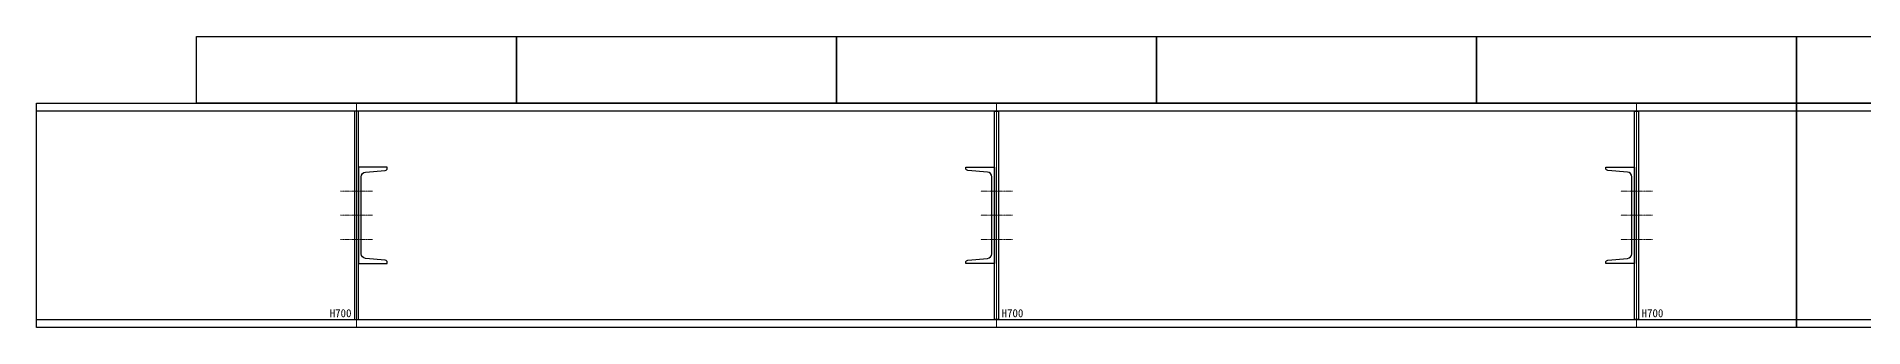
# Model space of a CAD drawing. Extents: x 146707 to 337808, y -286669 to -179901.
# Drawn here: x 173931 to 179641, y -238350 to -237442 of the extents above; entities that cross this region are included whole.
import ezdxf

# ---------------------------------------------------------------- set-up
doc = ezdxf.new("R2010")
doc.units = 0
doc.linetypes.add('CENTER', pattern=[2, 1.25, -0.25, 0.25, -0.25])
doc.layers.get('0').update_dxf_attribs({"linetype": 'CONTINUOUS'})
doc.layers.get('Defpoints').update_dxf_attribs({"linetype": 'CONTINUOUS', "true_color": 0x5f994c})
doc.layers.add('D-BMK', color=2, linetype='CENTER', lineweight=13)
for name, color, linetype in [('D-STR-FUKKOUBAN', 1, 'CONTINUOUS'), ('D-STR-STF', 7, 'CONTINUOUS'), ('D-STR-SYUKETA', 1, 'CONTINUOUS'), ('D-STR-TAIKEIKOU', 1, 'CONTINUOUS'), ('D-STR-UKEKETA', 1, 'CONTINUOUS')]:
    doc.layers.add(name, color=color, linetype=linetype)
doc.styles.add('ＭＳ ゴシック', font='')
doc.styles.get('ＭＳ ゴシック').set_extended_font_data('MS Gothic')

# ---------------------------------------------------------------- blocks, each defined once
blk = doc.blocks.new('C300X90X9X13')
at = {"color": 0, "linetype": 'ByBlock', "lineweight": -2}
blk.add_lwpolyline([(21.8, 15.4), (83.6, 10, -0.388879), (90, 3), (90, 0), (0, 0), (0, 300), (90, 300), (90, 297, -0.388879), (83.6, 290), (21.8, 284.6, 0.388879), (9, 270.6), (9, 29.4, 0.388879)], format="xyb", close=True, dxfattribs=at)
blk = doc.blocks.new('*U351')
at = {"layer": 'D-BMK'}
blk.add_line((0, -700), (0, 0), dxfattribs=at)
at = {"layer": 'D-BMK', "linetype": 'CENTER', "ltscale": 2}
for p, q in [((50.1, -275), (-49.9, -275)), ((50.1, -350), (-49.9, -350)), ((50.1, -425), (-49.9, -425))]:
    blk.add_line(p, q, dxfattribs=at)
at = {"layer": 'D-STR-STF', "color": 0}
blk.add_lwpolyline([(-6, -25), (6, -25), (6, -675), (-6, -675)], close=True, dxfattribs=at)
at = {"layer": 'D-STR-TAIKEIKOU', "rotation": 180}
blk.add_blockref('C300X90X9X13', (-6, -200), dxfattribs=at)
at = {"layer": 'Defpoints', "insert": (15.8, -668.5), "char_height": 25, "attachment_point": 7, "style": 'ＭＳ ゴシック'}
blk.add_mtext('\\A1;H700', dxfattribs=at)
blk = doc.blocks.new('*U349')
at = {"layer": 'D-STR-SYUKETA', "linetype": 'Continuous'}
for points in [[(0, 350), (5500, 350), (5500, -350), (0, -350)], [(0, 326), (5500, 326), (5500, -326), (0, -326)]]:
    blk.add_lwpolyline(points, close=True, dxfattribs=at)
blk = doc.blocks.new('*U348')
at = {"layer": 'D-STR-SYUKETA', "linetype": 'Continuous'}
for points in [[(0, 350), (5000, 350), (5000, -350), (0, -350)], [(0, 326), (5000, 326), (5000, -326), (0, -326)]]:
    blk.add_lwpolyline(points, close=True, dxfattribs=at)
blk = doc.blocks.new('*U354')
at = {"layer": 'D-STR-FUKKOUBAN'}
for points in [[(0, 0), (1000, 0), (1000, -208), (0, -208)], [(1000, 0), (2000, 0), (2000, -208), (1000, -208)], [(2000, 0), (3000, 0), (3000, -208), (2000, -208)], [(3000, 0), (4000, 0), (4000, -208), (3000, -208)], [(4000, 0), (5000, 0), (5000, -208), (4000, -208)]]:
    blk.add_lwpolyline(points, close=True, dxfattribs=at)
blk = doc.blocks.new('*U352')
at = {"layer": 'D-BMK'}
blk.add_line((-0.2, -700), (-0.2, 0), dxfattribs=at)
at = {"layer": 'D-BMK', "linetype": 'CENTER', "ltscale": 2}
for p, q in [((-50.1, -275), (49.9, -275)), ((-50.1, -350), (49.9, -350)), ((-50.1, -425), (49.9, -425))]:
    blk.add_line(p, q, dxfattribs=at)
at = {"layer": 'D-STR-STF', "color": 0}
blk.add_lwpolyline([(6, -25), (-6, -25), (-6, -675), (6, -675)], close=True, dxfattribs=at)
at = {"layer": 'D-STR-TAIKEIKOU', "xscale": -1, "rotation": 180}
blk.add_blockref('C300X90X9X13', (6, -200), dxfattribs=at)
at = {"layer": 'Defpoints', "insert": (-15.8, -668.5), "char_height": 25, "attachment_point": 9, "style": 'ＭＳ ゴシック'}
blk.add_mtext('\\A1;H700', dxfattribs=at)

msp = doc.modelspace()

# ---------------------------------------------------------------- block references
at = {"layer": 'D-STR-FUKKOUBAN'}
msp.add_blockref('*U354', (179431.4, -237441.6), dxfattribs=at)
at = {"layer": 'D-STR-SYUKETA'}
for name, p in [('*U349', (173931.4, -237999.6)), ('*U348', (179431.4, -237999.6))]:
    msp.add_blockref(name, p, dxfattribs=at)
at = {"layer": 'D-STR-TAIKEIKOU', "color": 0}
for name, p in [('*U352', (174931.4, -237649.6)), ('*U351', (176931.4, -237649.6)), ('*U351', (178931.4, -237649.6))]:
    msp.add_blockref(name, p, dxfattribs=at)
at = {"layer": 'D-STR-UKEKETA'}
msp.add_blockref('*U354', (174431.4, -237441.6), dxfattribs=at)

doc.saveas('drawing.dxf')
